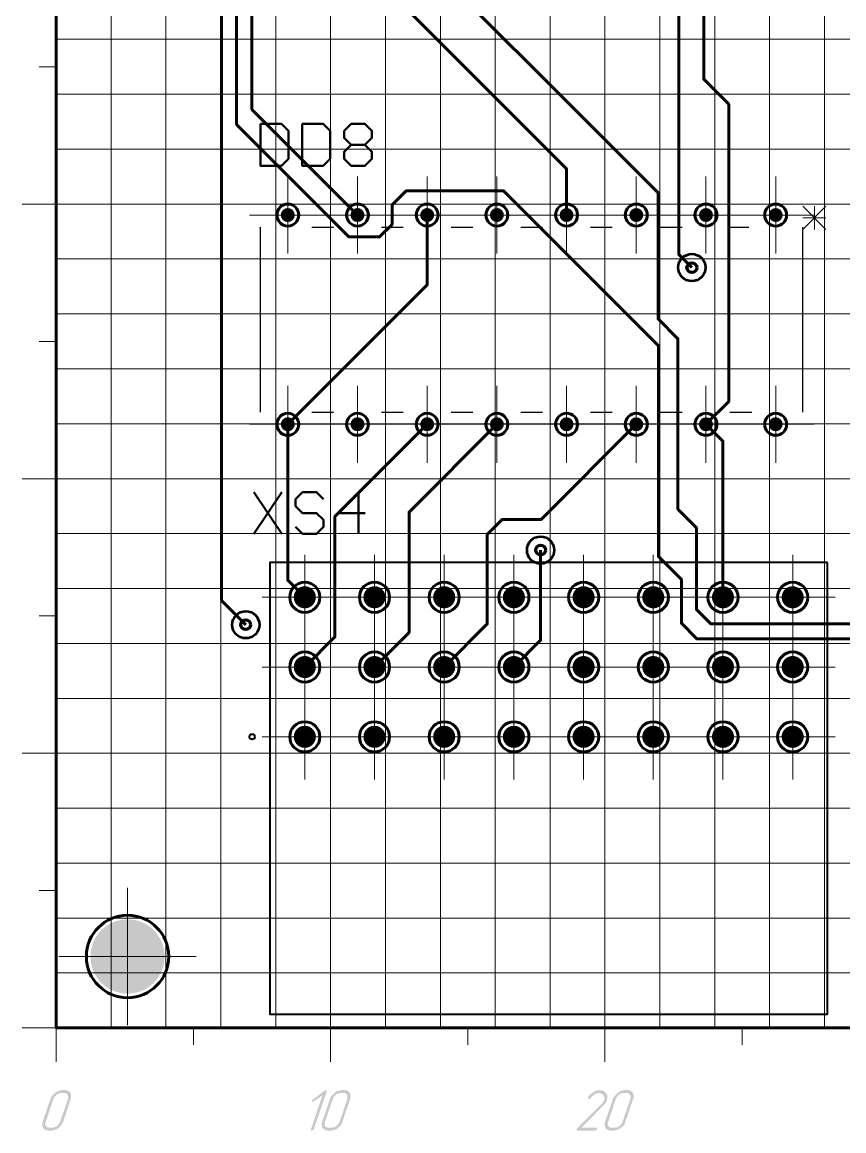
# Model space of a CAD drawing. Extents: x 346 to 4955, y 45 to 639.
# Drawn here: x 1188.8 to 1248.4, y 221.4 to 301.9 of the extents above; entities that cross this region are included whole.
import ezdxf

# ---------------------------------------------------------------- set-up
doc = ezdxf.new("R2010")
doc.units = 0
doc.header["$MEASUREMENT"] = 0
doc.layers.add('PDF _Геометрия', color=7, linetype='CONTINUOUS')
doc.layers.add('PDF _Сплошная заливка', color=7, linetype='CONTINUOUS')

msp = doc.modelspace()

# ---------------------------------------------------------------- hatches: boundary and pattern name
at = {"layer": 'PDF _Сплошная заливка', "transparency": 33554559}
for points in [[(1208.066, 287.908), (1207.558, 287.908), (1207.596, 288.102), (1207.707, 288.267), (1207.872, 288.377), (1208.066, 288.416)], [(1208.066, 287.908), (1208.066, 288.416), (1208.26, 288.377), (1208.425, 288.267), (1208.535, 288.102), (1208.574, 287.908)], [(1213.128, 287.908), (1212.62, 287.908), (1212.658, 288.102), (1212.768, 288.267), (1212.933, 288.377), (1213.128, 288.416)], [(1213.128, 287.908), (1213.128, 288.416), (1213.322, 288.377), (1213.487, 288.267), (1213.597, 288.102), (1213.635, 287.908)], [(1218.189, 287.908), (1217.681, 287.908), (1217.72, 288.102), (1217.83, 288.267), (1217.995, 288.377), (1218.189, 288.416)], [(1218.189, 287.908), (1218.189, 288.416), (1218.383, 288.377), (1218.548, 288.267), (1218.658, 288.102), (1218.697, 287.908)], [(1223.251, 287.908), (1222.743, 287.908), (1222.781, 288.102), (1222.891, 288.267), (1223.056, 288.377), (1223.251, 288.416)], [(1223.251, 287.908), (1223.251, 288.416), (1223.445, 288.377), (1223.61, 288.267), (1223.72, 288.102), (1223.759, 287.908)], [(1228.312, 287.908), (1227.804, 287.908), (1227.843, 288.102), (1227.953, 288.267), (1228.118, 288.377), (1228.312, 288.416)], [(1228.312, 287.908), (1228.312, 288.416), (1228.507, 288.377), (1228.671, 288.267), (1228.781, 288.102), (1228.82, 287.908)], [(1233.374, 287.908), (1232.866, 287.908), (1232.904, 288.102), (1233.015, 288.267), (1233.179, 288.377), (1233.374, 288.416)], [(1233.374, 287.908), (1233.374, 288.416), (1233.568, 288.377), (1233.733, 288.267), (1233.843, 288.102), (1233.882, 287.908)], [(1238.435, 287.908), (1237.927, 287.908), (1237.966, 288.102), (1238.076, 288.267), (1238.241, 288.377), (1238.435, 288.416)], [(1238.435, 287.908), (1238.435, 288.416), (1238.63, 288.377), (1238.794, 288.267), (1238.905, 288.102), (1238.943, 287.908)], [(1243.497, 287.908), (1242.989, 287.908), (1243.027, 288.102), (1243.138, 288.267), (1243.303, 288.377), (1243.497, 288.416)], [(1243.497, 287.908), (1243.497, 288.416), (1243.691, 288.377), (1243.856, 288.267), (1243.966, 288.102), (1244.005, 287.908)], [(1208.066, 272.718), (1207.558, 272.718), (1207.596, 272.913), (1207.707, 273.078), (1207.872, 273.188), (1208.066, 273.226)], [(1208.066, 272.718), (1208.066, 273.226), (1208.26, 273.188), (1208.425, 273.078), (1208.535, 272.913), (1208.574, 272.718)], [(1213.128, 272.718), (1212.62, 272.718), (1212.658, 272.913), (1212.768, 273.078), (1212.933, 273.188), (1213.128, 273.226)], [(1213.128, 272.718), (1213.128, 273.226), (1213.322, 273.188), (1213.487, 273.078), (1213.597, 272.913), (1213.635, 272.718)], [(1218.189, 272.718), (1217.681, 272.718), (1217.72, 272.913), (1217.83, 273.078), (1217.995, 273.188), (1218.189, 273.226)], [(1218.189, 272.718), (1218.189, 273.226), (1218.383, 273.188), (1218.548, 273.078), (1218.658, 272.913), (1218.697, 272.718)], [(1223.251, 272.718), (1222.743, 272.718), (1222.781, 272.913), (1222.891, 273.078), (1223.056, 273.188), (1223.251, 273.226)], [(1223.251, 272.718), (1223.251, 273.226), (1223.445, 273.188), (1223.61, 273.078), (1223.72, 272.913), (1223.759, 272.718)], [(1228.312, 272.718), (1227.804, 272.718), (1227.843, 272.913), (1227.953, 273.078), (1228.118, 273.188), (1228.312, 273.226)], [(1228.312, 272.718), (1228.312, 273.226), (1228.507, 273.188), (1228.671, 273.078), (1228.781, 272.913), (1228.82, 272.718)], [(1233.374, 272.718), (1232.866, 272.718), (1232.904, 272.913), (1233.015, 273.078), (1233.179, 273.188), (1233.374, 273.226)], [(1233.374, 272.718), (1233.374, 273.226), (1233.568, 273.188), (1233.733, 273.078), (1233.843, 272.913), (1233.882, 272.718)], [(1238.435, 272.718), (1237.927, 272.718), (1237.966, 272.913), (1238.076, 273.078), (1238.241, 273.188), (1238.435, 273.226)], [(1238.435, 272.718), (1238.435, 273.226), (1238.63, 273.188), (1238.794, 273.078), (1238.905, 272.913), (1238.943, 272.718)], [(1243.497, 272.718), (1242.989, 272.718), (1243.027, 272.913), (1243.138, 273.078), (1243.303, 273.188), (1243.497, 273.226)], [(1243.497, 272.718), (1243.497, 273.226), (1243.691, 273.188), (1243.856, 273.078), (1243.966, 272.913), (1244.005, 272.718)], [(1209.301, 260.16), (1209.301, 259.356), (1209.093, 259.383), (1208.899, 259.464), (1208.733, 259.591), (1208.605, 259.758), (1208.525, 259.952), (1208.497, 260.16)], [(1209.301, 260.16), (1210.105, 260.16), (1210.078, 259.952), (1209.998, 259.758), (1209.87, 259.591), (1209.703, 259.464), (1209.509, 259.383), (1209.301, 259.356)], [(1214.363, 260.16), (1214.363, 259.356), (1214.155, 259.383), (1213.961, 259.464), (1213.794, 259.591), (1213.667, 259.758), (1213.586, 259.952), (1213.559, 260.16)], [(1214.363, 260.16), (1215.167, 260.16), (1215.139, 259.952), (1215.059, 259.758), (1214.931, 259.591), (1214.765, 259.464), (1214.571, 259.383), (1214.363, 259.356)], [(1219.424, 260.16), (1219.424, 259.356), (1219.216, 259.383), (1219.023, 259.464), (1218.856, 259.591), (1218.728, 259.758), (1218.648, 259.952), (1218.62, 260.16)], [(1219.424, 260.16), (1220.228, 260.16), (1220.201, 259.952), (1220.121, 259.758), (1219.993, 259.591), (1219.827, 259.464), (1219.633, 259.383), (1219.424, 259.356)], [(1224.486, 260.16), (1224.486, 259.356), (1224.278, 259.383), (1224.084, 259.464), (1223.918, 259.591), (1223.79, 259.758), (1223.709, 259.952), (1223.682, 260.16)], [(1224.486, 260.16), (1225.29, 260.16), (1225.263, 259.952), (1225.182, 259.758), (1225.055, 259.591), (1224.888, 259.464), (1224.694, 259.383), (1224.486, 259.356)], [(1229.548, 260.16), (1229.548, 259.356), (1229.339, 259.383), (1229.146, 259.464), (1228.979, 259.591), (1228.851, 259.758), (1228.771, 259.952), (1228.744, 260.16)], [(1229.548, 260.16), (1230.352, 260.16), (1230.324, 259.952), (1230.244, 259.758), (1230.116, 259.591), (1229.95, 259.464), (1229.755, 259.383), (1229.548, 259.356)], [(1234.609, 260.16), (1234.609, 259.356), (1234.401, 259.383), (1234.207, 259.464), (1234.041, 259.591), (1233.913, 259.758), (1233.833, 259.952), (1233.805, 260.16)], [(1234.609, 260.16), (1235.413, 260.16), (1235.386, 259.952), (1235.306, 259.758), (1235.178, 259.591), (1235.011, 259.464), (1234.817, 259.383), (1234.609, 259.356)], [(1239.671, 260.16), (1239.671, 259.356), (1239.463, 259.383), (1239.269, 259.464), (1239.102, 259.591), (1238.974, 259.758), (1238.894, 259.952), (1238.867, 260.16)], [(1239.671, 260.16), (1240.475, 260.16), (1240.447, 259.952), (1240.367, 259.758), (1240.239, 259.591), (1240.073, 259.464), (1239.879, 259.383), (1239.671, 259.356)], [(1244.732, 260.16), (1244.732, 259.356), (1244.524, 259.383), (1244.33, 259.464), (1244.164, 259.591), (1244.036, 259.758), (1243.956, 259.952), (1243.928, 260.16)], [(1244.732, 260.16), (1245.536, 260.16), (1245.509, 259.952), (1245.429, 259.758), (1245.301, 259.591), (1245.134, 259.464), (1244.94, 259.383), (1244.732, 259.356)], [(1209.301, 255.097), (1209.301, 254.293), (1209.093, 254.32), (1208.899, 254.4), (1208.733, 254.528), (1208.605, 254.695), (1208.525, 254.889), (1208.497, 255.097)], [(1209.301, 255.097), (1210.105, 255.097), (1210.078, 254.889), (1209.998, 254.695), (1209.87, 254.528), (1209.703, 254.4), (1209.509, 254.32), (1209.301, 254.293)], [(1214.363, 255.097), (1214.363, 254.293), (1214.155, 254.32), (1213.961, 254.4), (1213.794, 254.528), (1213.667, 254.695), (1213.586, 254.889), (1213.559, 255.097)], [(1214.363, 255.097), (1215.167, 255.097), (1215.139, 254.889), (1215.059, 254.695), (1214.931, 254.528), (1214.765, 254.4), (1214.571, 254.32), (1214.363, 254.293)], [(1219.424, 255.097), (1219.424, 254.293), (1219.216, 254.32), (1219.023, 254.4), (1218.856, 254.528), (1218.728, 254.695), (1218.648, 254.889), (1218.62, 255.097)], [(1219.424, 255.097), (1220.228, 255.097), (1220.201, 254.889), (1220.121, 254.695), (1219.993, 254.528), (1219.827, 254.4), (1219.633, 254.32), (1219.424, 254.293)], [(1224.486, 255.097), (1224.486, 254.293), (1224.278, 254.32), (1224.084, 254.4), (1223.918, 254.528), (1223.79, 254.695), (1223.709, 254.889), (1223.682, 255.097)], [(1224.486, 255.097), (1225.29, 255.097), (1225.263, 254.889), (1225.182, 254.695), (1225.055, 254.528), (1224.888, 254.4), (1224.694, 254.32), (1224.486, 254.293)], [(1229.548, 255.097), (1229.548, 254.293), (1229.339, 254.32), (1229.146, 254.4), (1228.979, 254.528), (1228.851, 254.695), (1228.771, 254.889), (1228.744, 255.097)], [(1229.548, 255.097), (1230.352, 255.097), (1230.324, 254.889), (1230.244, 254.695), (1230.116, 254.528), (1229.95, 254.4), (1229.755, 254.32), (1229.548, 254.293)], [(1234.609, 255.097), (1234.609, 254.293), (1234.401, 254.32), (1234.207, 254.4), (1234.041, 254.528), (1233.913, 254.695), (1233.833, 254.889), (1233.805, 255.097)], [(1234.609, 255.097), (1235.413, 255.097), (1235.386, 254.889), (1235.306, 254.695), (1235.178, 254.528), (1235.011, 254.4), (1234.817, 254.32), (1234.609, 254.293)], [(1239.671, 255.097), (1239.671, 254.293), (1239.463, 254.32), (1239.269, 254.4), (1239.102, 254.528), (1238.974, 254.695), (1238.894, 254.889), (1238.867, 255.097)], [(1239.671, 255.097), (1240.475, 255.097), (1240.447, 254.889), (1240.367, 254.695), (1240.239, 254.528), (1240.073, 254.4), (1239.879, 254.32), (1239.671, 254.293)], [(1244.732, 255.097), (1244.732, 254.293), (1244.524, 254.32), (1244.33, 254.4), (1244.164, 254.528), (1244.036, 254.695), (1243.956, 254.889), (1243.928, 255.097)], [(1244.732, 255.097), (1245.536, 255.097), (1245.509, 254.889), (1245.429, 254.695), (1245.301, 254.528), (1245.134, 254.4), (1244.94, 254.32), (1244.732, 254.293)], [(1209.301, 250.034), (1209.301, 249.23), (1209.093, 249.257), (1208.899, 249.337), (1208.733, 249.465), (1208.605, 249.632), (1208.525, 249.826), (1208.497, 250.034)], [(1209.301, 250.034), (1210.105, 250.034), (1210.078, 249.826), (1209.998, 249.632), (1209.87, 249.465), (1209.703, 249.337), (1209.509, 249.257), (1209.301, 249.23)], [(1214.363, 250.034), (1214.363, 249.23), (1214.155, 249.257), (1213.961, 249.337), (1213.794, 249.465), (1213.667, 249.632), (1213.586, 249.826), (1213.559, 250.034)], [(1214.363, 250.034), (1215.167, 250.034), (1215.139, 249.826), (1215.059, 249.632), (1214.931, 249.465), (1214.765, 249.337), (1214.571, 249.257), (1214.363, 249.23)], [(1219.424, 250.034), (1219.424, 249.23), (1219.216, 249.257), (1219.023, 249.337), (1218.856, 249.465), (1218.728, 249.632), (1218.648, 249.826), (1218.62, 250.034)], [(1219.424, 250.034), (1220.228, 250.034), (1220.201, 249.826), (1220.121, 249.632), (1219.993, 249.465), (1219.827, 249.337), (1219.633, 249.257), (1219.424, 249.23)], [(1224.486, 250.034), (1224.486, 249.23), (1224.278, 249.257), (1224.084, 249.337), (1223.918, 249.465), (1223.79, 249.632), (1223.709, 249.826), (1223.682, 250.034)], [(1224.486, 250.034), (1225.29, 250.034), (1225.263, 249.826), (1225.182, 249.632), (1225.055, 249.465), (1224.888, 249.337), (1224.694, 249.257), (1224.486, 249.23)], [(1229.548, 250.034), (1229.548, 249.23), (1229.339, 249.257), (1229.146, 249.337), (1228.979, 249.465), (1228.851, 249.632), (1228.771, 249.826), (1228.744, 250.034)], [(1229.548, 250.034), (1230.352, 250.034), (1230.324, 249.826), (1230.244, 249.632), (1230.116, 249.465), (1229.95, 249.337), (1229.755, 249.257), (1229.548, 249.23)], [(1234.609, 250.034), (1234.609, 249.23), (1234.401, 249.257), (1234.207, 249.337), (1234.041, 249.465), (1233.913, 249.632), (1233.833, 249.826), (1233.805, 250.034)], [(1234.609, 250.034), (1235.413, 250.034), (1235.386, 249.826), (1235.306, 249.632), (1235.178, 249.465), (1235.011, 249.337), (1234.817, 249.257), (1234.609, 249.23)], [(1239.671, 250.034), (1239.671, 249.23), (1239.463, 249.257), (1239.269, 249.337), (1239.102, 249.465), (1238.974, 249.632), (1238.894, 249.826), (1238.867, 250.034)], [(1239.671, 250.034), (1240.475, 250.034), (1240.447, 249.826), (1240.367, 249.632), (1240.239, 249.465), (1240.073, 249.337), (1239.879, 249.257), (1239.671, 249.23)], [(1244.732, 250.034), (1244.732, 249.23), (1244.524, 249.257), (1244.33, 249.337), (1244.164, 249.465), (1244.036, 249.632), (1243.956, 249.826), (1243.928, 250.034)], [(1244.732, 250.034), (1245.536, 250.034), (1245.509, 249.826), (1245.429, 249.632), (1245.301, 249.465), (1245.134, 249.337), (1244.94, 249.257), (1244.732, 249.23)], [(1196.428, 234.087), (1193.73, 234.087), (1193.763, 234.509), (1193.862, 234.921), (1194.024, 235.312), (1194.245, 235.674), (1194.52, 235.996), (1194.842, 236.271), (1195.203, 236.492), (1195.594, 236.654), (1196.006, 236.753), (1196.428, 236.786)], [(1196.428, 234.087), (1196.428, 231.388), (1196.006, 231.421), (1195.594, 231.52), (1195.203, 231.682), (1194.842, 231.903), (1194.52, 232.178), (1194.245, 232.5), (1194.024, 232.861), (1193.862, 233.253), (1193.763, 233.665), (1193.73, 234.087)], [(1210.858, 224.369), (1210.883, 224.369), (1210.883, 224.344), (1210.883, 224.318), (1210.883, 224.268), (1209.947, 221.533), (1209.947, 221.533), (1209.947, 221.533), (1209.921, 221.508), (1209.896, 221.483), (1209.871, 221.458), (1209.845, 221.458), (1209.82, 221.432), (1209.795, 221.432), (1209.769, 221.458), (1209.744, 221.458), (1209.744, 221.483), (1209.744, 221.508), (1209.744, 221.533), (1210.579, 224.014), (1209.972, 223.584), (1209.972, 223.559), (1209.972, 223.559), (1209.947, 223.533), (1209.896, 223.533), (1209.896, 223.533), (1209.871, 223.533), (1209.871, 223.559), (1209.845, 223.559), (1209.845, 223.584), (1209.82, 223.584), (1209.82, 223.609), (1209.845, 223.66), (1209.845, 223.66), (1209.845, 223.685), (1209.871, 223.711), (1209.896, 223.711), (1210.731, 224.344), (1210.731, 224.344), (1210.756, 224.369), (1210.782, 224.369), (1210.807, 224.394), (1210.832, 224.394)], [(1230.75, 224.369), (1230.8, 224.369), (1230.876, 224.369), (1230.952, 224.344), (1231.028, 224.293), (1231.104, 224.242), (1231.18, 224.166), (1231.18, 224.166), (1231.205, 224.141), (1231.23, 224.09), (1231.256, 224.04), (1231.281, 223.964), (1231.281, 223.863), (1231.281, 223.812), (1231.281, 223.761), (1231.256, 223.711), (1231.256, 223.66), (1231.256, 223.66), (1231.23, 223.635), (1231.205, 223.584), (1231.18, 223.533), (1231.155, 223.457), (1231.104, 223.382), (1231.028, 223.306), (1230.952, 223.23), (1229.383, 221.66), (1230.446, 221.66), (1230.497, 221.635), (1230.497, 221.635), (1230.522, 221.609), (1230.522, 221.584), (1230.522, 221.533), (1230.522, 221.533), (1230.497, 221.533), (1230.497, 221.508), (1230.471, 221.508), (1230.471, 221.483), (1230.446, 221.458), (1230.395, 221.458), (1230.37, 221.432), (1229.105, 221.432), (1229.079, 221.458), (1229.079, 221.458), (1229.054, 221.458), (1229.054, 221.483), (1229.029, 221.508), (1229.054, 221.559), (1229.054, 221.559), (1229.054, 221.559), (1229.079, 221.584), (1229.079, 221.609), (1230.825, 223.356), (1230.825, 223.356), (1230.851, 223.382), (1230.876, 223.407), (1230.901, 223.457), (1230.952, 223.483), (1230.977, 223.533), (1231.003, 223.609), (1231.028, 223.66), (1231.028, 223.66), (1231.028, 223.66), (1231.053, 223.685), (1231.053, 223.736), (1231.053, 223.787), (1231.053, 223.837), (1231.053, 223.888), (1231.028, 223.964), (1230.977, 224.014), (1230.977, 224.014), (1230.952, 224.04), (1230.927, 224.065), (1230.901, 224.09), (1230.851, 224.116), (1230.8, 224.141), (1230.724, 224.166), (1230.648, 224.166), (1230.623, 224.166), (1230.598, 224.166), (1230.572, 224.166), (1230.522, 224.141), (1230.446, 224.116), (1230.395, 224.116), (1230.37, 224.09), (1230.319, 224.065), (1230.269, 224.014), (1230.218, 223.964), (1230.168, 223.938), (1230.117, 223.888), (1230.066, 223.812), (1230.066, 223.812), (1230.041, 223.812), (1230.016, 223.787), (1229.99, 223.761), (1229.965, 223.736), (1229.94, 223.736), (1229.914, 223.736), (1229.889, 223.761), (1229.864, 223.761), (1229.864, 223.787), (1229.864, 223.812), (1229.864, 223.837), (1229.864, 223.863), (1229.864, 223.863), (1229.889, 223.888), (1229.889, 223.888), (1229.889, 223.913), (1229.914, 223.938), (1229.94, 223.964), (1229.965, 223.989), (1230.016, 224.04), (1230.066, 224.09), (1230.117, 224.141), (1230.168, 224.192), (1230.243, 224.217), (1230.294, 224.268), (1230.37, 224.293), (1230.446, 224.344), (1230.522, 224.369), (1230.623, 224.369), (1230.699, 224.394), (1230.724, 224.394)]]:
    msp.add_hatch(color=256, dxfattribs=at).paths.add_polyline_path(points)
at = {"layer": 'PDF _Сплошная заливка', "true_color": 0xffffff, "transparency": 33554559}
for points in [[(1208.066, 287.4), (1207.872, 287.438), (1207.707, 287.548), (1207.596, 287.713), (1207.558, 287.908), (1208.066, 287.908)], [(1208.574, 287.908), (1208.535, 287.713), (1208.425, 287.548), (1208.26, 287.438), (1208.066, 287.4), (1208.066, 287.908)], [(1213.128, 287.4), (1212.933, 287.438), (1212.768, 287.548), (1212.658, 287.713), (1212.62, 287.908), (1213.128, 287.908)], [(1213.635, 287.908), (1213.597, 287.713), (1213.487, 287.548), (1213.322, 287.438), (1213.128, 287.4), (1213.128, 287.908)], [(1218.189, 287.4), (1217.995, 287.438), (1217.83, 287.548), (1217.72, 287.713), (1217.681, 287.908), (1218.189, 287.908)], [(1218.697, 287.908), (1218.658, 287.713), (1218.548, 287.548), (1218.383, 287.438), (1218.189, 287.4), (1218.189, 287.908)], [(1223.251, 287.4), (1223.056, 287.438), (1222.891, 287.548), (1222.781, 287.713), (1222.743, 287.908), (1223.251, 287.908)], [(1223.759, 287.908), (1223.72, 287.713), (1223.61, 287.548), (1223.445, 287.438), (1223.251, 287.4), (1223.251, 287.908)], [(1228.312, 287.4), (1228.118, 287.438), (1227.953, 287.548), (1227.843, 287.713), (1227.804, 287.908), (1228.312, 287.908)], [(1228.82, 287.908), (1228.781, 287.713), (1228.671, 287.548), (1228.507, 287.438), (1228.312, 287.4), (1228.312, 287.908)], [(1233.374, 287.4), (1233.179, 287.438), (1233.015, 287.548), (1232.904, 287.713), (1232.866, 287.908), (1233.374, 287.908)], [(1233.882, 287.908), (1233.843, 287.713), (1233.733, 287.548), (1233.568, 287.438), (1233.374, 287.4), (1233.374, 287.908)], [(1238.435, 287.4), (1238.241, 287.438), (1238.076, 287.548), (1237.966, 287.713), (1237.927, 287.908), (1238.435, 287.908)], [(1238.943, 287.908), (1238.905, 287.713), (1238.794, 287.548), (1238.63, 287.438), (1238.435, 287.4), (1238.435, 287.908)], [(1243.497, 287.4), (1243.303, 287.438), (1243.138, 287.548), (1243.027, 287.713), (1242.989, 287.908), (1243.497, 287.908)], [(1244.005, 287.908), (1243.966, 287.713), (1243.856, 287.548), (1243.691, 287.438), (1243.497, 287.4), (1243.497, 287.908)], [(1208.066, 272.21), (1207.872, 272.249), (1207.707, 272.359), (1207.596, 272.524), (1207.558, 272.718), (1208.066, 272.718)], [(1208.574, 272.718), (1208.535, 272.524), (1208.425, 272.359), (1208.26, 272.249), (1208.066, 272.21), (1208.066, 272.718)], [(1213.128, 272.21), (1212.933, 272.249), (1212.768, 272.359), (1212.658, 272.524), (1212.62, 272.718), (1213.128, 272.718)], [(1213.635, 272.718), (1213.597, 272.524), (1213.487, 272.359), (1213.322, 272.249), (1213.128, 272.21), (1213.128, 272.718)], [(1218.189, 272.21), (1217.995, 272.249), (1217.83, 272.359), (1217.72, 272.524), (1217.681, 272.718), (1218.189, 272.718)], [(1218.697, 272.718), (1218.658, 272.524), (1218.548, 272.359), (1218.383, 272.249), (1218.189, 272.21), (1218.189, 272.718)], [(1223.251, 272.21), (1223.056, 272.249), (1222.891, 272.359), (1222.781, 272.524), (1222.743, 272.718), (1223.251, 272.718)], [(1223.759, 272.718), (1223.72, 272.524), (1223.61, 272.359), (1223.445, 272.249), (1223.251, 272.21), (1223.251, 272.718)], [(1228.312, 272.21), (1228.118, 272.249), (1227.953, 272.359), (1227.843, 272.524), (1227.804, 272.718), (1228.312, 272.718)], [(1228.82, 272.718), (1228.781, 272.524), (1228.671, 272.359), (1228.507, 272.249), (1228.312, 272.21), (1228.312, 272.718)], [(1233.374, 272.21), (1233.179, 272.249), (1233.015, 272.359), (1232.904, 272.524), (1232.866, 272.718), (1233.374, 272.718)], [(1233.882, 272.718), (1233.843, 272.524), (1233.733, 272.359), (1233.568, 272.249), (1233.374, 272.21), (1233.374, 272.718)], [(1238.435, 272.21), (1238.241, 272.249), (1238.076, 272.359), (1237.966, 272.524), (1237.927, 272.718), (1238.435, 272.718)], [(1238.943, 272.718), (1238.905, 272.524), (1238.794, 272.359), (1238.63, 272.249), (1238.435, 272.21), (1238.435, 272.718)], [(1243.497, 272.21), (1243.303, 272.249), (1243.138, 272.359), (1243.027, 272.524), (1242.989, 272.718), (1243.497, 272.718)], [(1244.005, 272.718), (1243.966, 272.524), (1243.856, 272.359), (1243.691, 272.249), (1243.497, 272.21), (1243.497, 272.718)], [(1208.497, 260.16), (1208.525, 260.368), (1208.605, 260.562), (1208.733, 260.729), (1208.899, 260.856), (1209.093, 260.937), (1209.301, 260.964), (1209.301, 260.16)], [(1209.301, 260.964), (1209.509, 260.937), (1209.703, 260.856), (1209.87, 260.729), (1209.998, 260.562), (1210.078, 260.368), (1210.105, 260.16), (1209.301, 260.16)], [(1213.559, 260.16), (1213.586, 260.368), (1213.667, 260.562), (1213.794, 260.729), (1213.961, 260.856), (1214.155, 260.937), (1214.363, 260.964), (1214.363, 260.16)], [(1214.363, 260.964), (1214.571, 260.937), (1214.765, 260.856), (1214.931, 260.729), (1215.059, 260.562), (1215.139, 260.368), (1215.167, 260.16), (1214.363, 260.16)], [(1218.62, 260.16), (1218.648, 260.368), (1218.728, 260.562), (1218.856, 260.729), (1219.023, 260.856), (1219.216, 260.937), (1219.424, 260.964), (1219.424, 260.16)], [(1219.424, 260.964), (1219.633, 260.937), (1219.827, 260.856), (1219.993, 260.729), (1220.121, 260.562), (1220.201, 260.368), (1220.228, 260.16), (1219.424, 260.16)], [(1223.682, 260.16), (1223.709, 260.368), (1223.79, 260.562), (1223.918, 260.729), (1224.084, 260.856), (1224.278, 260.937), (1224.486, 260.964), (1224.486, 260.16)], [(1224.486, 260.964), (1224.694, 260.937), (1224.888, 260.856), (1225.055, 260.729), (1225.182, 260.562), (1225.263, 260.368), (1225.29, 260.16), (1224.486, 260.16)], [(1228.744, 260.16), (1228.771, 260.368), (1228.851, 260.562), (1228.979, 260.729), (1229.146, 260.856), (1229.339, 260.937), (1229.548, 260.964), (1229.548, 260.16)], [(1229.548, 260.964), (1229.755, 260.937), (1229.95, 260.856), (1230.116, 260.729), (1230.244, 260.562), (1230.324, 260.368), (1230.352, 260.16), (1229.548, 260.16)], [(1233.805, 260.16), (1233.833, 260.368), (1233.913, 260.562), (1234.041, 260.729), (1234.207, 260.856), (1234.401, 260.937), (1234.609, 260.964), (1234.609, 260.16)], [(1234.609, 260.964), (1234.817, 260.937), (1235.011, 260.856), (1235.178, 260.729), (1235.306, 260.562), (1235.386, 260.368), (1235.413, 260.16), (1234.609, 260.16)], [(1238.867, 260.16), (1238.894, 260.368), (1238.974, 260.562), (1239.102, 260.729), (1239.269, 260.856), (1239.463, 260.937), (1239.671, 260.964), (1239.671, 260.16)], [(1239.671, 260.964), (1239.879, 260.937), (1240.073, 260.856), (1240.239, 260.729), (1240.367, 260.562), (1240.447, 260.368), (1240.475, 260.16), (1239.671, 260.16)], [(1243.928, 260.16), (1243.956, 260.368), (1244.036, 260.562), (1244.164, 260.729), (1244.33, 260.856), (1244.524, 260.937), (1244.732, 260.964), (1244.732, 260.16)], [(1244.732, 260.964), (1244.94, 260.937), (1245.134, 260.856), (1245.301, 260.729), (1245.429, 260.562), (1245.509, 260.368), (1245.536, 260.16), (1244.732, 260.16)], [(1208.497, 255.097), (1208.525, 255.305), (1208.605, 255.499), (1208.733, 255.666), (1208.899, 255.793), (1209.093, 255.874), (1209.301, 255.901), (1209.301, 255.097)], [(1209.301, 255.901), (1209.509, 255.874), (1209.703, 255.793), (1209.87, 255.666), (1209.998, 255.499), (1210.078, 255.305), (1210.105, 255.097), (1209.301, 255.097)], [(1213.559, 255.097), (1213.586, 255.305), (1213.667, 255.499), (1213.794, 255.666), (1213.961, 255.793), (1214.155, 255.874), (1214.363, 255.901), (1214.363, 255.097)], [(1214.363, 255.901), (1214.571, 255.874), (1214.765, 255.793), (1214.931, 255.666), (1215.059, 255.499), (1215.139, 255.305), (1215.167, 255.097), (1214.363, 255.097)], [(1218.62, 255.097), (1218.648, 255.305), (1218.728, 255.499), (1218.856, 255.666), (1219.023, 255.793), (1219.216, 255.874), (1219.424, 255.901), (1219.424, 255.097)], [(1219.424, 255.901), (1219.633, 255.874), (1219.827, 255.793), (1219.993, 255.666), (1220.121, 255.499), (1220.201, 255.305), (1220.228, 255.097), (1219.424, 255.097)], [(1223.682, 255.097), (1223.709, 255.305), (1223.79, 255.499), (1223.918, 255.666), (1224.084, 255.793), (1224.278, 255.874), (1224.486, 255.901), (1224.486, 255.097)], [(1224.486, 255.901), (1224.694, 255.874), (1224.888, 255.793), (1225.055, 255.666), (1225.182, 255.499), (1225.263, 255.305), (1225.29, 255.097), (1224.486, 255.097)], [(1228.744, 255.097), (1228.771, 255.305), (1228.851, 255.499), (1228.979, 255.666), (1229.146, 255.793), (1229.339, 255.874), (1229.548, 255.901), (1229.548, 255.097)], [(1229.548, 255.901), (1229.755, 255.874), (1229.95, 255.793), (1230.116, 255.666), (1230.244, 255.499), (1230.324, 255.305), (1230.352, 255.097), (1229.548, 255.097)], [(1233.805, 255.097), (1233.833, 255.305), (1233.913, 255.499), (1234.041, 255.666), (1234.207, 255.793), (1234.401, 255.874), (1234.609, 255.901), (1234.609, 255.097)], [(1234.609, 255.901), (1234.817, 255.874), (1235.011, 255.793), (1235.178, 255.666), (1235.306, 255.499), (1235.386, 255.305), (1235.413, 255.097), (1234.609, 255.097)], [(1238.867, 255.097), (1238.894, 255.305), (1238.974, 255.499), (1239.102, 255.666), (1239.269, 255.793), (1239.463, 255.874), (1239.671, 255.901), (1239.671, 255.097)], [(1239.671, 255.901), (1239.879, 255.874), (1240.073, 255.793), (1240.239, 255.666), (1240.367, 255.499), (1240.447, 255.305), (1240.475, 255.097), (1239.671, 255.097)], [(1243.928, 255.097), (1243.956, 255.305), (1244.036, 255.499), (1244.164, 255.666), (1244.33, 255.793), (1244.524, 255.874), (1244.732, 255.901), (1244.732, 255.097)], [(1244.732, 255.901), (1244.94, 255.874), (1245.134, 255.793), (1245.301, 255.666), (1245.429, 255.499), (1245.509, 255.305), (1245.536, 255.097), (1244.732, 255.097)], [(1208.497, 250.034), (1208.525, 250.242), (1208.605, 250.436), (1208.733, 250.602), (1208.899, 250.73), (1209.093, 250.811), (1209.301, 250.838), (1209.301, 250.034)], [(1209.301, 250.838), (1209.509, 250.811), (1209.703, 250.73), (1209.87, 250.602), (1209.998, 250.436), (1210.078, 250.242), (1210.105, 250.034), (1209.301, 250.034)], [(1213.559, 250.034), (1213.586, 250.242), (1213.667, 250.436), (1213.794, 250.602), (1213.961, 250.73), (1214.155, 250.811), (1214.363, 250.838), (1214.363, 250.034)], [(1214.363, 250.838), (1214.571, 250.811), (1214.765, 250.73), (1214.931, 250.602), (1215.059, 250.436), (1215.139, 250.242), (1215.167, 250.034), (1214.363, 250.034)], [(1218.62, 250.034), (1218.648, 250.242), (1218.728, 250.436), (1218.856, 250.602), (1219.023, 250.73), (1219.216, 250.811), (1219.424, 250.838), (1219.424, 250.034)], [(1219.424, 250.838), (1219.633, 250.811), (1219.827, 250.73), (1219.993, 250.602), (1220.121, 250.436), (1220.201, 250.242), (1220.228, 250.034), (1219.424, 250.034)], [(1223.682, 250.034), (1223.709, 250.242), (1223.79, 250.436), (1223.918, 250.602), (1224.084, 250.73), (1224.278, 250.811), (1224.486, 250.838), (1224.486, 250.034)], [(1224.486, 250.838), (1224.694, 250.811), (1224.888, 250.73), (1225.055, 250.602), (1225.182, 250.436), (1225.263, 250.242), (1225.29, 250.034), (1224.486, 250.034)], [(1228.744, 250.034), (1228.771, 250.242), (1228.851, 250.436), (1228.979, 250.602), (1229.146, 250.73), (1229.339, 250.811), (1229.548, 250.838), (1229.548, 250.034)], [(1229.548, 250.838), (1229.755, 250.811), (1229.95, 250.73), (1230.116, 250.602), (1230.244, 250.436), (1230.324, 250.242), (1230.352, 250.034), (1229.548, 250.034)], [(1233.805, 250.034), (1233.833, 250.242), (1233.913, 250.436), (1234.041, 250.602), (1234.207, 250.73), (1234.401, 250.811), (1234.609, 250.838), (1234.609, 250.034)], [(1234.609, 250.838), (1234.817, 250.811), (1235.011, 250.73), (1235.178, 250.602), (1235.306, 250.436), (1235.386, 250.242), (1235.413, 250.034), (1234.609, 250.034)], [(1238.867, 250.034), (1238.894, 250.242), (1238.974, 250.436), (1239.102, 250.602), (1239.269, 250.73), (1239.463, 250.811), (1239.671, 250.838), (1239.671, 250.034)], [(1239.671, 250.838), (1239.879, 250.811), (1240.073, 250.73), (1240.239, 250.602), (1240.367, 250.436), (1240.447, 250.242), (1240.475, 250.034), (1239.671, 250.034)], [(1243.928, 250.034), (1243.956, 250.242), (1244.036, 250.436), (1244.164, 250.602), (1244.33, 250.73), (1244.524, 250.811), (1244.732, 250.838), (1244.732, 250.034)], [(1244.732, 250.838), (1244.94, 250.811), (1245.134, 250.73), (1245.301, 250.602), (1245.429, 250.436), (1245.509, 250.242), (1245.536, 250.034), (1244.732, 250.034)], [(1196.428, 236.786), (1196.85, 236.753), (1197.262, 236.654), (1197.653, 236.492), (1198.014, 236.271), (1198.336, 235.996), (1198.611, 235.674), (1198.833, 235.312), (1198.995, 234.921), (1199.094, 234.509), (1199.127, 234.087), (1196.428, 234.087)], [(1199.127, 234.087), (1199.094, 233.665), (1198.995, 233.253), (1198.833, 232.861), (1198.611, 232.5), (1198.336, 232.178), (1198.014, 231.903), (1197.653, 231.682), (1197.262, 231.52), (1196.85, 231.421), (1196.428, 231.388), (1196.428, 234.087)]]:
    msp.add_hatch(color=7, dxfattribs=at).paths.add_polyline_path(points)
at = {"layer": 'PDF _Сплошная заливка', "transparency": 33554559}
h = msp.add_hatch(color=256, dxfattribs=at)
h.paths.add_polyline_path([(1191.826, 224.166), (1191.573, 224.166), (1191.548, 224.166), (1191.497, 224.166), (1191.447, 224.141), (1191.396, 224.116), (1191.32, 224.09), (1191.269, 224.04), (1191.269, 224.04), (1191.244, 224.04), (1191.219, 223.989), (1191.193, 223.964), (1191.143, 223.913), (1191.118, 223.863), (1191.067, 223.812), (1191.042, 223.761), (1190.485, 222.065), (1190.485, 222.065), (1190.46, 222.04), (1190.46, 222.014), (1190.46, 221.964), (1190.46, 221.913), (1190.46, 221.863), (1190.485, 221.812), (1190.51, 221.761), (1190.51, 221.761), (1190.51, 221.761), (1190.535, 221.736), (1190.561, 221.711), (1190.586, 221.685), (1190.637, 221.66), (1190.687, 221.66), (1190.763, 221.66), (1190.991, 221.66), (1191.016, 221.66), (1191.067, 221.66), (1191.118, 221.685), (1191.168, 221.711), (1191.244, 221.736), (1191.295, 221.761), (1191.32, 221.787), (1191.32, 221.787), (1191.345, 221.812), (1191.396, 221.863), (1191.421, 221.913), (1191.472, 221.964), (1191.497, 222.014), (1191.522, 222.065), (1192.105, 223.761), (1192.105, 223.761), (1192.105, 223.787), (1192.105, 223.812), (1192.13, 223.863), (1192.13, 223.913), (1192.105, 223.938), (1192.105, 223.989), (1192.079, 224.04), (1192.079, 224.065), (1192.054, 224.065), (1192.029, 224.09), (1192.003, 224.116), (1191.978, 224.141), (1191.927, 224.166), (1191.877, 224.166)], flags=0)
h.paths.add_polyline_path([(1191.927, 224.369), (1191.978, 224.369), (1192.029, 224.369), (1192.105, 224.344), (1192.155, 224.293), (1192.231, 224.268), (1192.282, 224.192), (1192.282, 224.192), (1192.282, 224.166), (1192.307, 224.141), (1192.332, 224.065), (1192.332, 224.014), (1192.332, 223.938), (1192.332, 223.837), (1192.332, 223.812), (1192.307, 223.761), (1191.75, 222.065), (1191.75, 222.065), (1191.725, 222.065), (1191.725, 222.04), (1191.725, 222.014), (1191.7, 221.989), (1191.674, 221.913), (1191.624, 221.837), (1191.548, 221.761), (1191.497, 221.711), (1191.396, 221.635), (1191.396, 221.635), (1191.396, 221.609), (1191.371, 221.609), (1191.345, 221.584), (1191.295, 221.559), (1191.244, 221.533), (1191.168, 221.508), (1191.067, 221.483), (1190.991, 221.458), (1190.89, 221.432), (1190.662, 221.432), (1190.637, 221.458), (1190.586, 221.458), (1190.535, 221.458), (1190.485, 221.483), (1190.409, 221.533), (1190.358, 221.559), (1190.308, 221.635), (1190.308, 221.635), (1190.282, 221.66), (1190.257, 221.711), (1190.257, 221.761), (1190.232, 221.812), (1190.232, 221.888), (1190.232, 221.989), (1190.257, 222.014), (1190.257, 222.065), (1190.839, 223.761), (1190.839, 223.761), (1190.839, 223.761), (1190.839, 223.787), (1190.864, 223.787), (1190.864, 223.837), (1190.915, 223.913), (1190.966, 223.964), (1191.016, 224.04), (1191.092, 224.116), (1191.168, 224.192), (1191.168, 224.192), (1191.193, 224.192), (1191.193, 224.217), (1191.219, 224.217), (1191.269, 224.242), (1191.32, 224.293), (1191.396, 224.318), (1191.497, 224.344), (1191.573, 224.369), (1191.674, 224.394), (1191.927, 224.394)], flags=0)
h = msp.add_hatch(color=256, dxfattribs=at)
h.paths.add_polyline_path([(1212.123, 224.166), (1211.87, 224.166), (1211.845, 224.166), (1211.794, 224.166), (1211.743, 224.141), (1211.693, 224.116), (1211.617, 224.09), (1211.566, 224.04), (1211.566, 224.04), (1211.541, 224.04), (1211.516, 223.989), (1211.465, 223.964), (1211.44, 223.913), (1211.389, 223.863), (1211.364, 223.812), (1211.339, 223.761), (1210.756, 222.065), (1210.756, 222.065), (1210.756, 222.04), (1210.756, 222.014), (1210.756, 221.964), (1210.756, 221.913), (1210.756, 221.863), (1210.756, 221.812), (1210.782, 221.761), (1210.782, 221.761), (1210.807, 221.761), (1210.832, 221.736), (1210.858, 221.711), (1210.883, 221.685), (1210.934, 221.66), (1210.984, 221.66), (1211.035, 221.66), (1211.288, 221.66), (1211.313, 221.66), (1211.364, 221.66), (1211.414, 221.685), (1211.465, 221.711), (1211.541, 221.736), (1211.592, 221.761), (1211.592, 221.787), (1211.617, 221.787), (1211.642, 221.812), (1211.693, 221.863), (1211.718, 221.913), (1211.769, 221.964), (1211.794, 222.014), (1211.819, 222.065), (1212.401, 223.761), (1212.401, 223.761), (1212.401, 223.787), (1212.401, 223.812), (1212.401, 223.863), (1212.401, 223.913), (1212.401, 223.938), (1212.401, 223.989), (1212.376, 224.04), (1212.351, 224.065), (1212.351, 224.065), (1212.326, 224.09), (1212.3, 224.116), (1212.275, 224.141), (1212.224, 224.166), (1212.174, 224.166)], flags=0)
h.paths.add_polyline_path([(1212.224, 224.369), (1212.275, 224.369), (1212.326, 224.369), (1212.401, 224.344), (1212.452, 224.293), (1212.503, 224.268), (1212.553, 224.192), (1212.579, 224.192), (1212.579, 224.166), (1212.604, 224.141), (1212.604, 224.065), (1212.629, 224.014), (1212.629, 223.938), (1212.629, 223.837), (1212.604, 223.812), (1212.604, 223.761), (1212.022, 222.065), (1212.022, 222.065), (1212.022, 222.065), (1212.022, 222.04), (1211.996, 222.014), (1211.996, 221.989), (1211.946, 221.913), (1211.921, 221.837), (1211.845, 221.761), (1211.769, 221.711), (1211.693, 221.635), (1211.693, 221.635), (1211.667, 221.609), (1211.667, 221.609), (1211.642, 221.584), (1211.592, 221.559), (1211.541, 221.533), (1211.465, 221.508), (1211.364, 221.483), (1211.288, 221.458), (1211.187, 221.432), (1210.959, 221.432), (1210.934, 221.458), (1210.883, 221.458), (1210.832, 221.458), (1210.756, 221.483), (1210.706, 221.533), (1210.655, 221.559), (1210.579, 221.635), (1210.579, 221.635), (1210.579, 221.66), (1210.554, 221.711), (1210.529, 221.761), (1210.529, 221.812), (1210.529, 221.888), (1210.529, 221.989), (1210.529, 222.014), (1210.554, 222.065), (1211.136, 223.761), (1211.136, 223.761), (1211.136, 223.761), (1211.136, 223.787), (1211.136, 223.787), (1211.161, 223.837), (1211.187, 223.913), (1211.237, 223.964), (1211.313, 224.04), (1211.389, 224.116), (1211.465, 224.192), (1211.465, 224.192), (1211.465, 224.192), (1211.49, 224.217), (1211.516, 224.217), (1211.566, 224.242), (1211.617, 224.293), (1211.693, 224.318), (1211.794, 224.344), (1211.87, 224.369), (1211.971, 224.394), (1212.199, 224.394)], flags=0)
h = msp.add_hatch(color=256, dxfattribs=at)
h.paths.add_polyline_path([(1232.673, 224.166), (1232.42, 224.166), (1232.395, 224.166), (1232.344, 224.166), (1232.293, 224.141), (1232.243, 224.116), (1232.167, 224.09), (1232.116, 224.04), (1232.116, 224.04), (1232.091, 224.04), (1232.066, 223.989), (1232.04, 223.964), (1231.99, 223.913), (1231.964, 223.863), (1231.914, 223.812), (1231.888, 223.761), (1231.332, 222.065), (1231.332, 222.065), (1231.306, 222.04), (1231.306, 222.014), (1231.306, 221.964), (1231.306, 221.913), (1231.306, 221.863), (1231.332, 221.812), (1231.357, 221.761), (1231.357, 221.761), (1231.357, 221.761), (1231.382, 221.736), (1231.408, 221.711), (1231.433, 221.685), (1231.484, 221.66), (1231.534, 221.66), (1231.61, 221.66), (1231.838, 221.66), (1231.863, 221.66), (1231.914, 221.66), (1231.964, 221.685), (1232.015, 221.711), (1232.091, 221.736), (1232.142, 221.761), (1232.167, 221.787), (1232.167, 221.787), (1232.192, 221.812), (1232.243, 221.863), (1232.268, 221.913), (1232.319, 221.964), (1232.344, 222.014), (1232.369, 222.065), (1232.951, 223.761), (1232.951, 223.761), (1232.951, 223.787), (1232.951, 223.812), (1232.977, 223.863), (1232.977, 223.913), (1232.951, 223.938), (1232.951, 223.989), (1232.926, 224.04), (1232.926, 224.065), (1232.901, 224.065), (1232.875, 224.09), (1232.85, 224.116), (1232.825, 224.141), (1232.774, 224.166), (1232.724, 224.166)], flags=0)
h.paths.add_polyline_path([(1232.774, 224.369), (1232.825, 224.369), (1232.875, 224.369), (1232.951, 224.344), (1233.002, 224.293), (1233.078, 224.268), (1233.129, 224.192), (1233.129, 224.192), (1233.129, 224.166), (1233.154, 224.141), (1233.179, 224.065), (1233.179, 224.014), (1233.179, 223.938), (1233.179, 223.837), (1233.179, 223.812), (1233.154, 223.761), (1232.572, 222.065), (1232.572, 222.065), (1232.572, 222.065), (1232.572, 222.04), (1232.572, 222.014), (1232.546, 221.989), (1232.521, 221.913), (1232.471, 221.837), (1232.395, 221.761), (1232.319, 221.711), (1232.243, 221.635), (1232.243, 221.635), (1232.243, 221.609), (1232.218, 221.609), (1232.192, 221.584), (1232.142, 221.559), (1232.091, 221.533), (1232.015, 221.508), (1231.914, 221.483), (1231.838, 221.458), (1231.737, 221.432), (1231.509, 221.432), (1231.484, 221.458), (1231.433, 221.458), (1231.382, 221.458), (1231.332, 221.483), (1231.256, 221.533), (1231.205, 221.559), (1231.155, 221.635), (1231.129, 221.635), (1231.129, 221.66), (1231.104, 221.711), (1231.104, 221.761), (1231.079, 221.812), (1231.079, 221.888), (1231.079, 221.989), (1231.104, 222.014), (1231.104, 222.065), (1231.686, 223.761), (1231.686, 223.761), (1231.686, 223.761), (1231.686, 223.787), (1231.711, 223.787), (1231.711, 223.837), (1231.762, 223.913), (1231.813, 223.964), (1231.863, 224.04), (1231.939, 224.116), (1232.015, 224.192), (1232.015, 224.192), (1232.04, 224.192), (1232.04, 224.217), (1232.066, 224.217), (1232.116, 224.242), (1232.167, 224.293), (1232.243, 224.318), (1232.344, 224.344), (1232.42, 224.369), (1232.521, 224.394), (1232.774, 224.394)], flags=0)

# ---------------------------------------------------------------- linework, layer by layer
at = {"layer": 'PDF _Геометрия', "lineweight": 18}
for points in [[(1188.776, 228.904), (1191.247, 228.904), (1432.568, 228.904), (1432.568, 588.904), (1191.247, 588.904), (1191.247, 228.904), (1190.012, 228.904)], [(1195.233, 228.904), (1195.233, 588.904)], [(1199.218, 228.904), (1199.218, 588.904)], [(1203.204, 228.904), (1203.204, 588.904)], [(1207.189, 228.904), (1207.189, 588.904)], [(1211.175, 228.904), (1211.175, 588.904)], [(1215.16, 228.904), (1215.16, 588.904)], [(1219.145, 228.904), (1219.145, 588.904)], [(1223.131, 228.904), (1223.131, 588.904)], [(1227.116, 228.904), (1227.116, 588.904)], [(1231.102, 228.904), (1231.102, 588.904)], [(1235.087, 228.904), (1235.087, 588.904)], [(1239.073, 228.904), (1239.073, 588.904)], [(1243.058, 228.904), (1243.058, 588.904)], [(1247.044, 228.904), (1247.044, 588.904)], [(1191.247, 300.665), (1432.568, 300.665)], [(1190.012, 298.672), (1191.247, 298.672)], [(1191.247, 296.678), (1432.568, 296.678)], [(1191.247, 292.692), (1432.568, 292.692)], [(1208.066, 285.117), (1208.066, 290.698)], [(1213.128, 285.117), (1213.128, 290.698)], [(1218.189, 285.117), (1218.189, 290.698)], [(1223.251, 285.117), (1223.251, 290.698)], [(1228.312, 285.117), (1228.312, 290.698)], [(1233.374, 285.117), (1233.374, 290.698)], [(1238.435, 285.117), (1238.435, 290.698)], [(1243.497, 285.117), (1243.497, 290.698)], [(1208.066, 285.416), (1208.066, 290.399)], [(1213.128, 285.416), (1213.128, 290.399)], [(1218.189, 285.416), (1218.189, 290.399)], [(1223.251, 285.416), (1223.251, 290.399)], [(1228.312, 285.416), (1228.312, 290.399)], [(1233.374, 285.416), (1233.374, 290.399)], [(1238.435, 285.416), (1238.435, 290.399)], [(1243.497, 285.416), (1243.497, 290.399)], [(1190.012, 288.705), (1191.247, 288.705), (1188.776, 288.705)], [(1191.247, 288.705), (1432.568, 288.705)], [(1205.276, 287.908), (1210.856, 287.908)], [(1205.575, 287.908), (1210.557, 287.908)], [(1210.338, 287.908), (1215.917, 287.908)], [(1210.636, 287.908), (1215.618, 287.908)], [(1215.399, 287.908), (1220.979, 287.908)], [(1215.698, 287.908), (1220.68, 287.908)], [(1220.461, 287.908), (1226.04, 287.908)], [(1220.76, 287.908), (1225.741, 287.908)], [(1225.522, 287.908), (1231.102, 287.908)], [(1225.821, 287.908), (1230.803, 287.908)], [(1230.584, 287.908), (1236.163, 287.908)], [(1230.883, 287.908), (1235.865, 287.908)], [(1235.645, 287.908), (1241.225, 287.908)], [(1235.944, 287.908), (1240.926, 287.908)], [(1240.707, 287.908), (1246.287, 287.908)], [(1241.006, 287.908), (1245.988, 287.908)], [(1191.247, 284.718), (1432.568, 284.718)], [(1191.247, 280.731), (1432.568, 280.731)], [(1190.012, 278.738), (1191.247, 278.738)], [(1191.247, 276.745), (1432.568, 276.745)], [(1208.066, 269.928), (1208.066, 275.509)], [(1213.128, 269.928), (1213.128, 275.509)], [(1218.189, 269.928), (1218.189, 275.509)], [(1223.251, 269.928), (1223.251, 275.509)], [(1228.312, 269.928), (1228.312, 275.509)], [(1233.374, 269.928), (1233.374, 275.509)], [(1238.435, 269.928), (1238.435, 275.509)], [(1243.497, 269.928), (1243.497, 275.509)], [(1208.066, 270.226), (1208.066, 275.21)], [(1213.128, 270.226), (1213.128, 275.21)], [(1218.189, 270.226), (1218.189, 275.21)], [(1223.251, 270.226), (1223.251, 275.21)], [(1228.312, 270.226), (1228.312, 275.21)], [(1233.374, 270.226), (1233.374, 275.21)], [(1238.435, 270.226), (1238.435, 275.21)], [(1243.497, 270.226), (1243.497, 275.21)], [(1191.247, 272.758), (1432.568, 272.758)], [(1205.276, 272.718), (1210.856, 272.718)], [(1205.575, 272.718), (1210.557, 272.718)], [(1210.338, 272.718), (1215.917, 272.718)], [(1210.636, 272.718), (1215.618, 272.718)], [(1215.399, 272.718), (1220.979, 272.718)], [(1215.698, 272.718), (1220.68, 272.718)], [(1220.461, 272.718), (1226.04, 272.718)], [(1220.76, 272.718), (1225.741, 272.718)], [(1225.522, 272.718), (1231.102, 272.718)], [(1225.821, 272.718), (1230.803, 272.718)], [(1230.584, 272.718), (1236.163, 272.718)], [(1230.883, 272.718), (1235.865, 272.718)], [(1235.645, 272.718), (1241.225, 272.718)], [(1235.944, 272.718), (1240.926, 272.718)], [(1240.707, 272.718), (1246.287, 272.718)], [(1241.006, 272.718), (1245.988, 272.718)], [(1190.012, 268.771), (1191.247, 268.771), (1188.776, 268.771)], [(1191.247, 268.771), (1432.568, 268.771)], [(1191.247, 264.785), (1432.568, 264.785)], [(1209.301, 257.07), (1209.301, 263.25)], [(1214.363, 257.07), (1214.363, 263.25)], [(1219.424, 257.07), (1219.424, 263.25)], [(1224.486, 257.07), (1224.486, 263.25)], [(1229.548, 257.07), (1229.548, 263.25)], [(1234.609, 257.07), (1234.609, 263.25)], [(1239.671, 257.07), (1239.671, 263.25)], [(1244.732, 257.07), (1244.732, 263.25)], [(1209.301, 257.369), (1209.301, 262.951)], [(1214.363, 257.369), (1214.363, 262.951)], [(1219.424, 257.369), (1219.424, 262.951)], [(1224.486, 257.369), (1224.486, 262.951)], [(1229.548, 257.369), (1229.548, 262.951)], [(1234.609, 257.369), (1234.609, 262.951)], [(1239.671, 257.369), (1239.671, 262.951)], [(1244.732, 257.369), (1244.732, 262.951)], [(1191.247, 260.798), (1432.568, 260.798)], [(1206.213, 260.16), (1212.39, 260.16)], [(1206.512, 260.16), (1212.091, 260.16)], [(1211.274, 260.16), (1217.452, 260.16)], [(1211.573, 260.16), (1217.153, 260.16)], [(1216.336, 260.16), (1222.513, 260.16)], [(1216.635, 260.16), (1222.214, 260.16)], [(1221.397, 260.16), (1227.575, 260.16)], [(1221.696, 260.16), (1227.276, 260.16)], [(1226.459, 260.16), (1232.636, 260.16)], [(1226.758, 260.16), (1232.337, 260.16)], [(1231.52, 260.16), (1237.698, 260.16)], [(1231.819, 260.16), (1237.399, 260.16)], [(1236.582, 260.16), (1242.759, 260.16)], [(1236.881, 260.16), (1242.461, 260.16)], [(1241.644, 260.16), (1247.821, 260.16)], [(1241.943, 260.16), (1247.522, 260.16)], [(1190.012, 258.805), (1191.247, 258.805)], [(1209.301, 252.007), (1209.301, 258.187)], [(1209.301, 252.306), (1209.301, 257.888)], [(1214.363, 252.007), (1214.363, 258.187)], [(1214.363, 252.306), (1214.363, 257.888)], [(1219.424, 252.007), (1219.424, 258.187)], [(1219.424, 252.306), (1219.424, 257.888)], [(1224.486, 252.007), (1224.486, 258.187)], [(1224.486, 252.306), (1224.486, 257.888)], [(1229.548, 252.007), (1229.548, 258.187)], [(1229.548, 252.306), (1229.548, 257.888)], [(1234.609, 252.007), (1234.609, 258.187)], [(1234.609, 252.306), (1234.609, 257.888)], [(1239.671, 252.007), (1239.671, 258.187)], [(1239.671, 252.306), (1239.671, 257.888)], [(1244.732, 252.007), (1244.732, 258.187)], [(1244.732, 252.306), (1244.732, 257.888)], [(1191.247, 256.811), (1432.568, 256.811)], [(1206.213, 255.097), (1212.39, 255.097)], [(1206.512, 255.097), (1212.091, 255.097)], [(1211.274, 255.097), (1217.452, 255.097)], [(1211.573, 255.097), (1217.153, 255.097)], [(1216.336, 255.097), (1222.513, 255.097)], [(1216.635, 255.097), (1222.214, 255.097)], [(1221.397, 255.097), (1227.575, 255.097)], [(1221.696, 255.097), (1227.276, 255.097)], [(1226.459, 255.097), (1232.636, 255.097)], [(1226.758, 255.097), (1232.337, 255.097)], [(1231.52, 255.097), (1237.698, 255.097)], [(1231.819, 255.097), (1237.399, 255.097)], [(1236.582, 255.097), (1242.759, 255.097)], [(1236.881, 255.097), (1242.461, 255.097)], [(1241.644, 255.097), (1247.821, 255.097)], [(1241.943, 255.097), (1247.522, 255.097)], [(1191.247, 252.825), (1432.568, 252.825)], [(1209.301, 246.944), (1209.301, 253.124)], [(1209.301, 247.243), (1209.301, 252.825)], [(1214.363, 246.944), (1214.363, 253.124)], [(1214.363, 247.243), (1214.363, 252.825)], [(1219.424, 246.944), (1219.424, 253.124)], [(1219.424, 247.243), (1219.424, 252.825)], [(1224.486, 246.944), (1224.486, 253.124)], [(1224.486, 247.243), (1224.486, 252.825)], [(1229.548, 246.944), (1229.548, 253.124)], [(1229.548, 247.243), (1229.548, 252.825)], [(1234.609, 246.944), (1234.609, 253.124)], [(1234.609, 247.243), (1234.609, 252.825)], [(1239.671, 246.944), (1239.671, 253.124)], [(1239.671, 247.243), (1239.671, 252.825)], [(1244.732, 246.944), (1244.732, 253.124)], [(1244.732, 247.243), (1244.732, 252.825)], [(1206.213, 250.034), (1212.39, 250.034)], [(1206.512, 250.034), (1212.091, 250.034)], [(1211.274, 250.034), (1217.452, 250.034)], [(1211.573, 250.034), (1217.153, 250.034)], [(1216.336, 250.034), (1222.513, 250.034)], [(1216.635, 250.034), (1222.214, 250.034)], [(1221.397, 250.034), (1227.575, 250.034)], [(1221.696, 250.034), (1227.276, 250.034)], [(1226.459, 250.034), (1232.636, 250.034)], [(1226.758, 250.034), (1232.337, 250.034)], [(1231.52, 250.034), (1237.698, 250.034)], [(1231.819, 250.034), (1237.399, 250.034)], [(1236.582, 250.034), (1242.759, 250.034)], [(1236.881, 250.034), (1242.461, 250.034)], [(1241.644, 250.034), (1247.821, 250.034)], [(1241.943, 250.034), (1247.522, 250.034)], [(1190.012, 248.838), (1191.247, 248.838), (1188.776, 248.838)], [(1191.247, 248.838), (1432.568, 248.838)], [(1191.247, 244.851), (1432.568, 244.851)], [(1191.247, 240.864), (1432.568, 240.864)], [(1196.428, 229.104), (1196.428, 239.07)], [(1190.012, 238.871), (1191.247, 238.871)], [(1196.428, 229.403), (1196.428, 238.771)], [(1191.247, 236.878), (1432.568, 236.878)], [(1191.446, 234.087), (1201.41, 234.087)], [(1191.745, 234.087), (1201.111, 234.087)], [(1191.247, 232.891), (1432.568, 232.891)], [(1191.247, 227.668), (1191.247, 228.904), (1191.247, 226.433)], [(1201.211, 227.668), (1201.211, 228.904)], [(1211.175, 227.668), (1211.175, 228.904), (1211.175, 226.433)], [(1221.138, 227.668), (1221.138, 228.904)], [(1231.102, 227.668), (1231.102, 228.904), (1231.102, 226.433)], [(1241.066, 227.668), (1241.066, 228.904)]]:
    msp.add_lwpolyline(points, dxfattribs=at)
at = {"layer": 'PDF _Геометрия', "lineweight": 60}
for points in [[(1432.568, 228.904), (1191.247, 228.904), (1191.247, 588.904), (1432.568, 588.904)], [(1432.568, 228.904), (1191.247, 228.904), (1191.247, 588.904), (1432.568, 588.904)], [(1432.568, 588.904), (1191.247, 588.904), (1191.247, 228.904), (1432.568, 228.904)]]:
    msp.add_lwpolyline(points, close=True, dxfattribs=at)
for points in [[(1191.247, 228.904), (1191.247, 588.904)], [(1205.015, 258.169), (1203.259, 259.925), (1203.259, 366.82), (1208.385, 371.947)], [(1208.385, 366.884), (1204.343, 362.842), (1204.343, 294.482), (1212.502, 286.32), (1214.733, 286.32), (1215.644, 287.232), (1215.644, 288.649), (1216.656, 289.662), (1223.742, 289.662), (1234.979, 278.422), (1234.979, 263.131), (1236.654, 261.456), (1236.654, 258.27), (1237.782, 257.142), (1259.238, 257.142), (1264.235, 252.144), (1277.49, 252.144), (1281.359, 256.014)], [(1214.176, 350.965), (1214.176, 310.298), (1234.958, 289.51), (1234.958, 280.367), (1236.396, 278.928), (1236.396, 266.549), (1237.738, 265.207), (1237.738, 259.283), (1238.794, 258.226), (1260.382, 258.226), (1265.095, 253.511), (1268.734, 253.511), (1271.236, 256.014)], [(1213.128, 287.908), (1205.46, 295.577), (1205.46, 343.706), (1208.385, 346.632)], [(1237.409, 284.092), (1236.452, 285.049), (1236.452, 303.366), (1223.569, 316.253)], [(1239.671, 260.16), (1239.671, 271.482), (1238.435, 272.718), (1240.091, 274.375), (1240.091, 295.947), (1238.276, 297.763), (1238.276, 305.848), (1238.276, 310.097), (1237.822, 310.55), (1237.822, 314.895), (1238.528, 314.895), (1238.528, 315.788)], [(1228.312, 287.908), (1228.312, 291.256), (1208.385, 311.19)], [(1209.301, 260.16), (1208.066, 261.396), (1208.066, 272.718), (1218.189, 282.845), (1218.189, 287.908)], [(1209.301, 255.097), (1211.493, 257.29), (1211.493, 266.021), (1218.189, 272.718)], [(1214.363, 255.097), (1216.877, 257.612), (1216.877, 266.343), (1223.251, 272.718)], [(1219.424, 255.097), (1222.553, 258.226), (1222.553, 264.721), (1223.641, 265.81), (1226.467, 265.81), (1233.374, 272.718)], [(1224.486, 255.097), (1226.425, 257.037), (1226.425, 263.587)], [(1191.247, 228.904), (1432.568, 228.904)]]:
    msp.add_lwpolyline(points, dxfattribs=at)
at = {"layer": 'PDF _Геометрия', "lineweight": 50}
for points in [[(1206.083, 294.521), (1206.083, 291.484), (1207.601, 291.484), (1208.107, 291.991), (1208.107, 294.015), (1207.601, 294.521)], [(1209.119, 294.521), (1209.119, 291.484), (1210.637, 291.484), (1211.143, 291.991), (1211.143, 294.015), (1210.637, 294.521)], [(1212.155, 294.015), (1212.661, 294.521), (1213.673, 294.521), (1214.179, 294.015), (1214.179, 293.509), (1213.673, 293.003), (1214.179, 292.497), (1214.179, 291.991), (1213.673, 291.484), (1212.661, 291.484), (1212.155, 291.991), (1212.155, 292.497), (1212.661, 293.003), (1212.155, 293.509)]]:
    msp.add_lwpolyline(points, close=True, dxfattribs=at)
for points in [[(1212.661, 293.003), (1213.673, 293.003)], [(1205.6, 267.796), (1207.624, 264.759)], [(1207.624, 267.796), (1205.6, 264.759)], [(1210.66, 267.289), (1210.154, 267.796), (1209.142, 267.796), (1208.636, 267.289), (1208.636, 266.783), (1209.142, 266.277), (1210.154, 266.277), (1210.66, 265.771), (1210.66, 265.265), (1210.154, 264.759), (1209.142, 264.759), (1208.636, 265.265)], [(1213.19, 264.759), (1213.19, 267.796), (1211.672, 266.277), (1213.696, 266.277)]]:
    msp.add_lwpolyline(points, dxfattribs=at)
at = {"layer": 'PDF _Геометрия', "lineweight": 15}
for points in [[(1247.149, 288.541), (1245.462, 286.853)], [(1245.462, 288.541), (1247.149, 286.853)], [(1246.306, 288.541), (1246.306, 286.853)], [(1245.462, 287.697), (1247.149, 287.697)]]:
    msp.add_lwpolyline(points, dxfattribs=at)
at = {"layer": 'PDF _Геометрия', "lineweight": 30}
for points in [[(1206.092, 273.604), (1206.092, 287.022)], [(1209.807, 287.022), (1211.386, 287.022)], [(1214.869, 287.022), (1216.448, 287.022)], [(1219.93, 287.022), (1221.509, 287.022)], [(1224.992, 287.022), (1226.571, 287.022)], [(1230.054, 287.022), (1231.632, 287.022)], [(1235.115, 287.022), (1236.694, 287.022)], [(1240.177, 287.022), (1241.543, 287.022)], [(1245.471, 273.604), (1245.471, 287.022)], [(1209.807, 273.604), (1211.386, 273.604)], [(1214.869, 273.604), (1216.448, 273.604)], [(1219.93, 273.604), (1221.509, 273.604)], [(1224.992, 273.604), (1226.571, 273.604)], [(1230.054, 273.604), (1231.632, 273.604)], [(1235.115, 273.604), (1236.694, 273.604)], [(1240.177, 273.604), (1241.756, 273.604)]]:
    msp.add_lwpolyline(points, dxfattribs=at)
at = {"layer": 'PDF _Геометрия', "lineweight": 40}
msp.add_lwpolyline([(1247.263, 262.692), (1206.77, 262.692), (1206.77, 229.901), (1247.263, 229.901)], close=True, dxfattribs=at)
at = {"layer": 'PDF _Геометрия', "lineweight": 60}
for centre, radius in [((1208.066, 287.908), 0.797), ((1208.066, 287.908), 0.797), ((1213.127, 287.908), 0.797), ((1213.127, 287.908), 0.797), ((1218.189, 287.908), 0.797), ((1218.189, 287.908), 0.797), ((1223.251, 287.908), 0.797), ((1223.251, 287.908), 0.797), ((1228.312, 287.908), 0.797), ((1228.312, 287.908), 0.797), ((1233.374, 287.908), 0.797), ((1233.374, 287.908), 0.797), ((1238.435, 287.908), 0.797), ((1238.435, 287.908), 0.797), ((1243.497, 287.908), 0.797), ((1243.497, 287.908), 0.797), ((1208.066, 272.718), 0.797), ((1208.066, 272.718), 0.797), ((1213.127, 272.718), 0.797), ((1213.127, 272.718), 0.797), ((1218.189, 272.718), 0.797), ((1218.189, 272.718), 0.797), ((1223.251, 272.718), 0.797), ((1223.251, 272.718), 0.797), ((1228.312, 272.718), 0.797), ((1228.312, 272.718), 0.797), ((1233.374, 272.718), 0.797), ((1233.374, 272.718), 0.797), ((1238.435, 272.718), 0.797), ((1238.435, 272.718), 0.797), ((1243.497, 272.718), 0.797), ((1243.497, 272.718), 0.797), ((1209.301, 260.16), 1.096), ((1209.301, 260.16), 1.096), ((1214.363, 260.16), 1.096), ((1214.363, 260.16), 1.096), ((1219.424, 260.16), 1.096), ((1219.424, 260.16), 1.096), ((1224.486, 260.16), 1.096), ((1224.486, 260.16), 1.096), ((1229.547, 260.16), 1.096), ((1229.547, 260.16), 1.096), ((1234.609, 260.16), 1.096), ((1234.609, 260.16), 1.096), ((1239.67, 260.16), 1.096), ((1239.67, 260.16), 1.096), ((1244.732, 260.16), 1.096), ((1244.732, 260.16), 1.096), ((1209.301, 255.097), 1.096), ((1209.301, 255.097), 1.096), ((1214.363, 255.097), 1.096), ((1214.363, 255.097), 1.096), ((1219.424, 255.097), 1.096), ((1219.424, 255.097), 1.096), ((1224.486, 255.097), 1.096), ((1224.486, 255.097), 1.096), ((1229.547, 255.097), 1.096), ((1229.547, 255.097), 1.096), ((1234.609, 255.097), 1.096), ((1234.609, 255.097), 1.096), ((1239.67, 255.097), 1.096), ((1239.67, 255.097), 1.096), ((1244.732, 255.097), 1.096), ((1244.732, 255.097), 1.096), ((1209.301, 250.034), 1.096), ((1209.301, 250.034), 1.096), ((1214.363, 250.034), 1.096), ((1214.363, 250.034), 1.096), ((1219.424, 250.034), 1.096), ((1219.424, 250.034), 1.096), ((1224.486, 250.034), 1.096), ((1224.486, 250.034), 1.096), ((1229.547, 250.034), 1.096), ((1229.547, 250.034), 1.096), ((1234.609, 250.034), 1.096), ((1234.609, 250.034), 1.096), ((1239.67, 250.034), 1.096), ((1239.67, 250.034), 1.096), ((1244.732, 250.034), 1.096), ((1244.732, 250.034), 1.096), ((1196.428, 234.087), 2.99), ((1196.428, 234.087), 2.99)]:
    msp.add_circle(centre, radius, dxfattribs=at)
at = {"layer": 'PDF _Геометрия', "lineweight": 53}
for centre in [(1237.408, 284.093), (1226.425, 263.587), (1205.014, 258.169)]:
    msp.add_circle(centre, 0.987, dxfattribs=at)
at = {"layer": 'PDF _Геометрия', "color": 7, "lineweight": 70, "true_color": 0xffffff}
for centre in [(1237.409, 284.092), (1226.425, 263.587), (1205.014, 258.169)]:
    msp.add_circle(centre, 0.354, dxfattribs=at)
at = {"layer": 'PDF _Геометрия', "lineweight": 40}
msp.add_circle((1205.475, 250.034), 0.199, dxfattribs=at)

doc.saveas('drawing.dxf')
